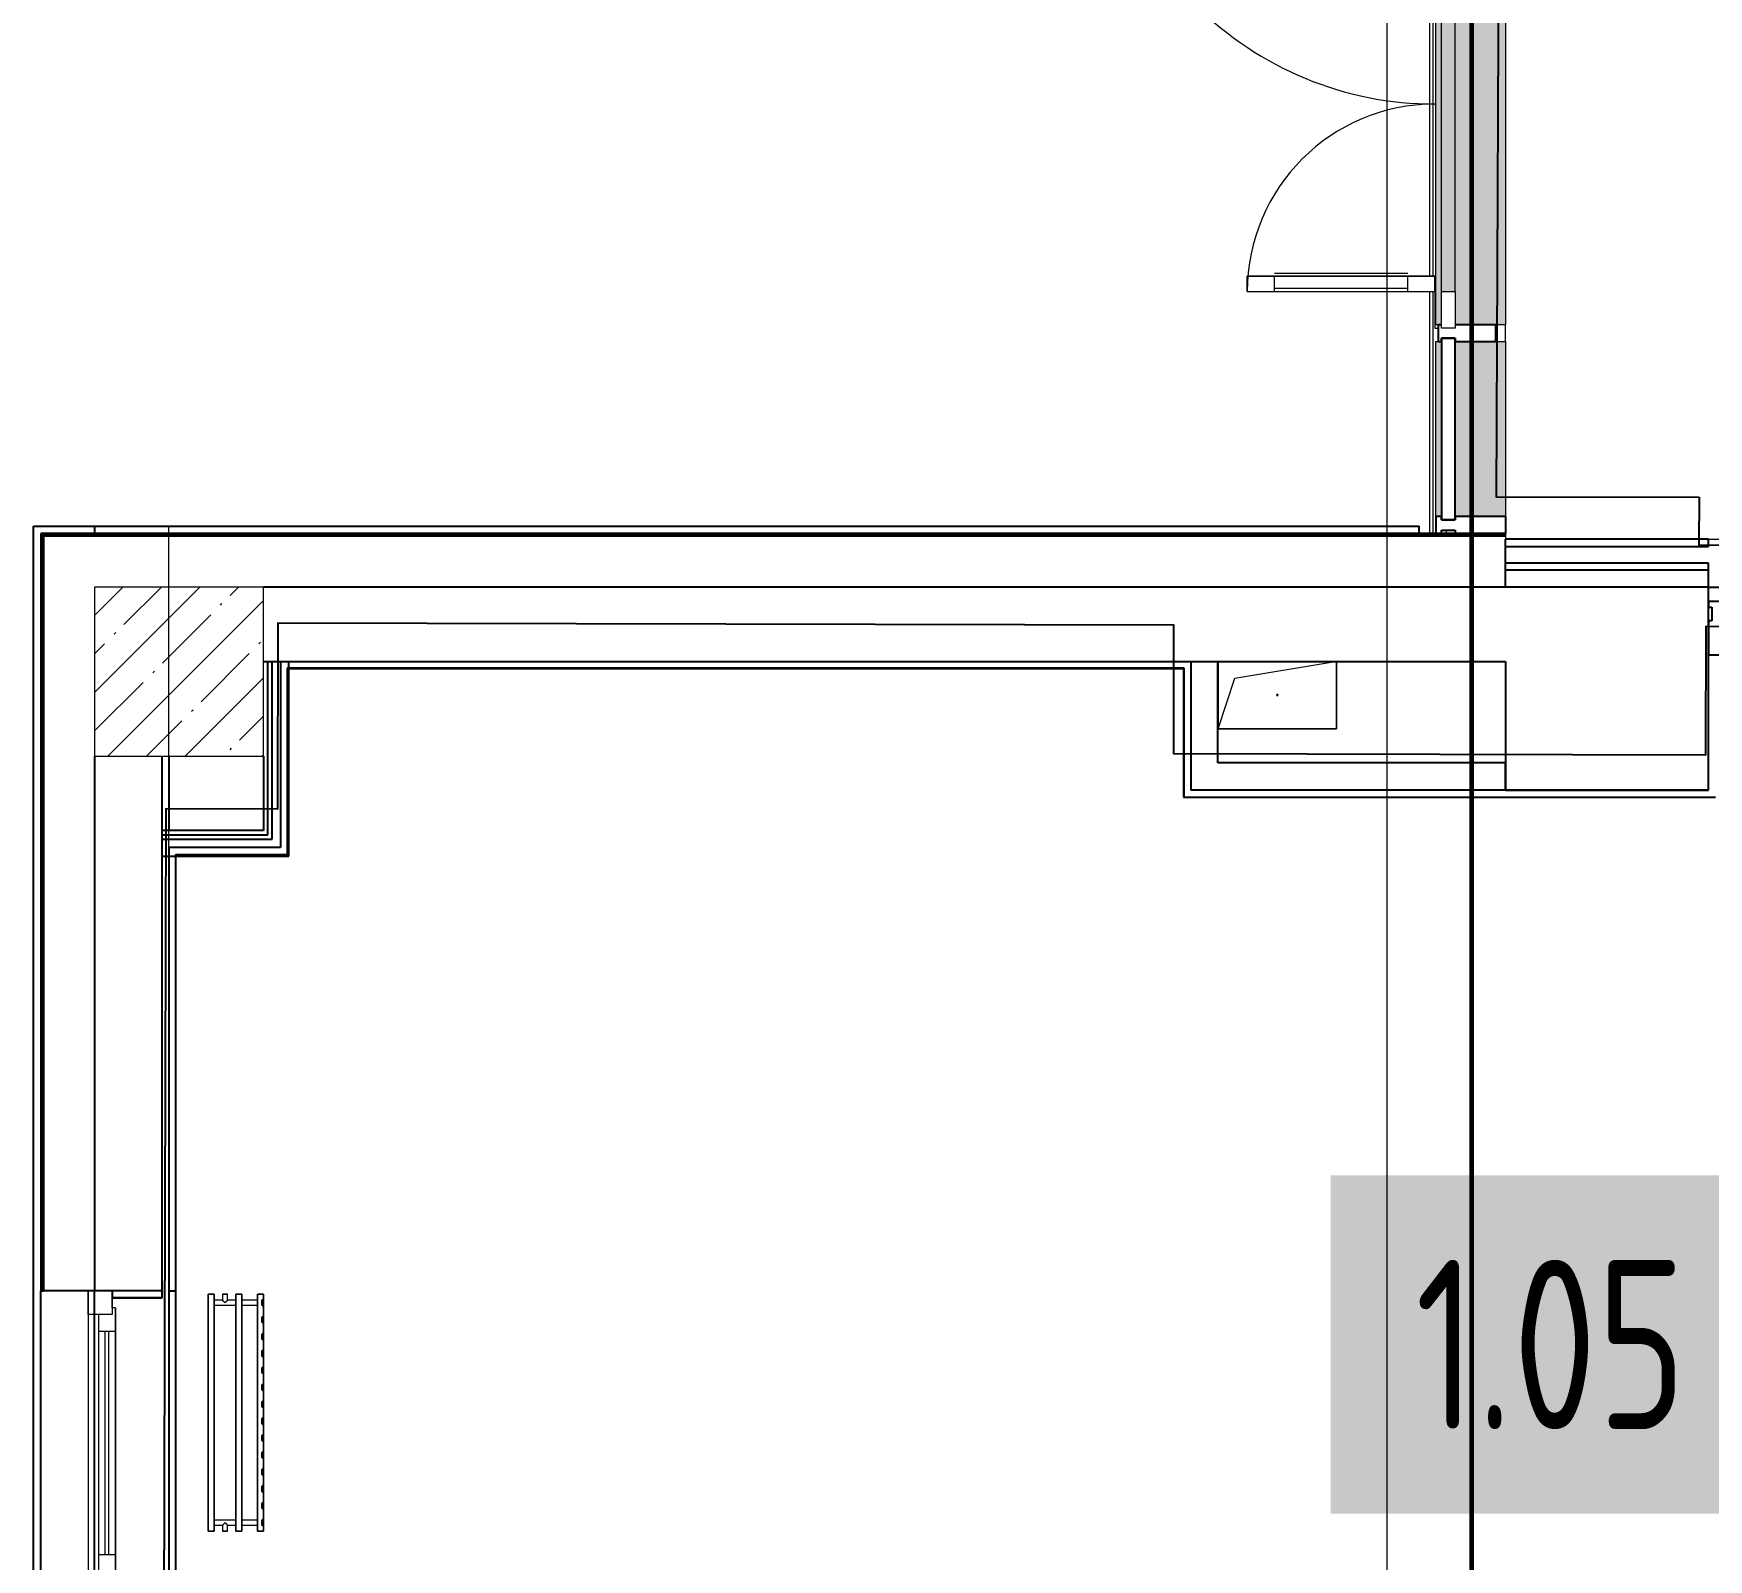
# Model space of a CAD drawing. Header units: millimetres. Extents: x 3914 to 443608, y -156176 to 78197.
# Drawn here: x 25967 to 30917, y -133786 to -129277 of the extents above; entities that cross this region are included whole.
import ezdxf

# ---------------------------------------------------------------- set-up
doc = ezdxf.new("R2010")
doc.units = ezdxf.units.MM
for name, color, linetype, lineweight in [('0) клиннинг', 90, 'Continuous', 60), ('A-DETL-GENF', 7, 'Continuous', 9), ('A-DOOR-1', 7, 'Continuous', 5), ('A-FLOR', 7, 'Continuous', 9), ('A-GENM', 7, 'Continuous', 9), ('A-GLAZ', 7, 'Continuous', 9), ('A-GLAZ-1', 7, 'Continuous', 5), ('A-GLAZ-CURT-2', 7, 'Continuous', 25), ('A-GLAZ-CWMG', 7, 'Continuous', 9), ('A-GLAZ-CWMG-1', 7, 'Continuous', 25), ('S-COLS-1', 7, 'Continuous', 5), ('Оси', 7, 'Continuous', 9)]:
    doc.layers.add(name, color=color, linetype=linetype, lineweight=lineweight)
doc.layers.add('M-EQPM-1', color=7, linetype='Continuous', lineweight=9, true_color=0xb2b2b2)
doc.styles.add('СПДС', font='ГОСТ тип А.ttf', dxfattribs={"width": 0.9})

# ---------------------------------------------------------------- blocks, each defined once
blk = doc.blocks.new('Системная панель - Стекло - 40мм-23998915-Объем проектирования 1 этажа')
at = {"layer": 'A-GLAZ-CURT-2'}
for p, q in [((268.5, 40), (-268.5, 40)), ((-268.5, 40), (-268.5, 0)), ((-268.5, 0), (268.5, 0)), ((268.5, 0), (268.5, 40))]:
    blk.add_line(p, q, dxfattribs=at)
blk = doc.blocks.new('Прямоугольный импост - Импост структурный с накладкой - 190мм-23188488-Объем проектирования 1 этажа')
at = {"layer": 'A-GLAZ-CWMG-1'}
for p, q in [((-50, 0), (-50, 17)), ((-50, 17), (0, 17)), ((-40, 0), (-50, 0)), ((-40, -40), (-40, 0)), ((0, 0), (-10, 0)), ((-10, 0), (-10, -40)), ((0, 17), (0, 0)), ((-50, -190), (-50, -40)), ((-50, -40), (-40, -40)), ((-10, -40), (0, -40)), ((0, -40), (0, -190)), ((0, -190), (-50, -190))]:
    blk.add_line(p, q, dxfattribs=at)
blk = doc.blocks.new('Прямоугольный импост - Импост структурный с накладкой - 190мм-23190188-Объем проектирования 1 этажа')
at = {"layer": 'A-GLAZ-CWMG'}
for points in [[(3861.1, 15408.1), (3871.1, 15408.1), (3871.1, 15925.1), (3854.1, 15925.1), (3854.1, 15408.1)], [(4031.1, 15408.1), (4061.1, 15408.1), (4060, 15925.1), (3911.1, 15925.1), (3911.1, 15408.1), (4006.1, 15408.1)]]:
    blk.add_hatch(color=256, dxfattribs=at).paths.add_polyline_path(points)
for p, q in [((3854.1, 15925.1), (3861.1, 15925.1)), ((3854.1, 15408.1), (3854.1, 15925.1)), ((4031.1, 15925.1), (4061.1, 15925.1)), ((4061.1, 15408.1), (4061.1, 15925.1))]:
    blk.add_line(p, q, dxfattribs=at)
blk = doc.blocks.new('BSC_Колонна _Прямоугольная - 500х500-V52-Объем проектирования 1 этажа')
at = {"layer": 'S-COLS-1'}
h = blk.add_hatch(dxfattribs=at)
h.set_pattern_fill('FP_78', color=256, style=0, pattern_type=2)
h.set_pattern_definition([(45, (-140, -14950), (-114.0493, 114.0493), []), (45, (-25.95, -14950), (-114.0493, 114.0493), [201.612, -40.322, 6.706, -33.617])])
h.paths.add_polyline_path([(-250, -250), (250, -250), (250, 250), (-250, 250), (-250, -117.5)])
for p, q in [((250, 250), (-250, 250)), ((-250, 250), (-250, -250)), ((250, -250), (250, 250)), ((-250, -250), (250, -250))]:
    blk.add_line(p, q, dxfattribs=at)
blk = doc.blocks.new('120_Окно_СКБ_1Ст - 120_Окно_СКБ_1Ст 900х2500_h_-20664874-Объем проектирования 1 этажа')
at = {"layer": 'A-GLAZ'}
for p, q in [((-450, -127), (-450, -57)), ((-450, -57), (-380, -57)), ((-380, -57), (-380, -127)), ((380, -87), (-380, -87)), ((-380, -87), (-380, -127)), ((-330, -137), (-330, -87)), ((330, -137), (330, -87)), ((380, -127), (380, -57)), ((380, -57), (450, -57)), ((380, -127), (380, -87)), ((450, -57), (450, -127)), ((-380, -127), (-450, -127)), ((-380, -127), (-400, -127)), ((-400, -127), (-400, -137)), ((-400, -137), (400, -137)), ((400, -137), (-400, -137)), ((450, -127), (380, -127)), ((400, -127), (380, -127)), ((400, -137), (400, -127))]:
    blk.add_line(p, q, dxfattribs=at)
at = {"layer": 'A-GLAZ-1'}
for p, q in [((450, -57), (-450, -57)), ((-430, -127), (-400, -127)), ((-330, -107), (330, -107)), ((330, -117), (-330, -117)), ((400, -127), (430, -127))]:
    blk.add_line(p, q, dxfattribs=at)
blk = doc.blocks.new('Прямоугольный импост - Импост структурный с накладкой - 190мм-23190275-Объем проектирования 1 этажа')
at = {"layer": 'A-GLAZ-CWMG'}
for points in [[(3854.1, 15975.1), (3871.1, 15975.1), (3871.1, 16750.1), (3854.1, 16750.1), (3854.1, 15982.1)], [(3911.1, 16073.1), (3910, 16750.1), (3871.1, 16750.1), (3871.1, 16073.1), (3910, 16073.1)], [(4061.1, 15975.1), (4060, 16750.1), (3911.1, 16750.1), (3911.1, 15975.1), (4060, 15975.1)]]:
    blk.add_hatch(color=256, dxfattribs=at).paths.add_polyline_path(points)
for p, q in [((3854.1, 15975.1), (3854.1, 16750.1)), ((3871.1, 16073.1), (3871.1, 16750.1)), ((3911.1, 16073.1), (3911.1, 16750.1)), ((4061.1, 15975.1), (4061.1, 16750.1)), ((3861.1, 15975.1), (3854.1, 15975.1)), ((4061.1, 15975.1), (4031.1, 15975.1))]:
    blk.add_line(p, q, dxfattribs=at)
blk = doc.blocks.new('GM_Отверстие прямоугольное _в плите_ - Отверстие-21956320-Объем проектирования 1 этажа')
at = {"layer": 'A-GENM'}
for p, q in [((-175, -100), (-175, 99.5)), ((-175, 99.5), (-175, -100)), ((-125, 50), (170.8, 99.3)), ((175, 99.3), (175, -100)), ((175, -100), (175, 99.3)), ((-175, -100), (-125, 50)), ((175, -100), (-175, -100)), ((-175, -100), (175, -100))]:
    blk.add_line(p, q, dxfattribs=at)
for start, end in [(360, 180), (180, 360)]:
    blk.add_arc((0, 0), 2.5, start, end, dxfattribs=at)
blk = doc.blocks.new('Прямоугольный импост - Импост структурный с накладкой - 170мм-23186685-Объем проектирования 1 этажа')
at = {"layer": 'A-GLAZ-CWMG'}
for p, q in [((3836.1, 16118.1), (3836.1, 17618.1)), ((3846.1, 16118.1), (3846.1, 17618.1)), ((3836.1, 15358.1), (3836.1, 16073.1)), ((3846.1, 15358.1), (3846.1, 16073.1)), ((3846.1, 15358.1), (3836.1, 15358.1)), ((3854.1, 15358.1), (3846.1, 15358.1)), ((3886.1, 15358.1), (3871.1, 15358.1)), ((3886.1, 15358.1), (3886.1, 15368.1)), ((3911.1, 15358.1), (3886.1, 15358.1))]:
    blk.add_line(p, q, dxfattribs=at)
blk = doc.blocks.new('Прямоугольный импост - Импост структурный с накладкой - 170мм-22968247-Объем проектирования 1 этажа')
at = {"layer": 'A-GLAZ-CWMG-1'}
for p, q in [((-25, 0), (-25, 10)), ((-25, 10), (25, 10)), ((25, 0), (15, 0)), ((15, 0), (15, -40)), ((25, 10), (25, 0)), ((-25, -160), (-25, -40)), ((15, -40), (25, -40)), ((25, -40), (25, -160)), ((25, -160), (-25, -160))]:
    blk.add_line(p, q, dxfattribs=at)
blk = doc.blocks.new('Прямоугольный импост - Импост структурный с накладкой - 170мм-23186686-Объем проектирования 1 этажа')
at = {"layer": 'A-GLAZ-CWMG'}
blk.add_line((3886.1, 15358.1), (3871.1, 15358.1), dxfattribs=at)
blk = doc.blocks.new('Прямоугольный импост - Импост структурный с накладкой - 160мм-23997280-Объем проектирования 1 этажа')
at = {"layer": 'A-GLAZ-CWMG-1'}
for p, q in [((0, 140), (-50, 140)), ((-50, 140), (-50, 40)), ((0, 40), (0, 140)), ((-50, 40), (-40, 40)), ((-40, 0), (-50, 0)), ((-50, 0), (-50, -17)), ((-40, 40), (-40, 0)), ((-10, 0), (-10, 40)), ((-10, 40), (0, 40)), ((0, 0), (-10, 0)), ((0, -17), (0, 0)), ((-50, -17), (0, -17))]:
    blk.add_line(p, q, dxfattribs=at)
blk = doc.blocks.new('Дверь_Витражная_СКБ_2Ст - ВН-1_ ДВН_ДАО_Главный вход_1800 в свету 4-31912968-Объем проектирования 1 этажа')
at = {"layer": 'A-DETL-GENF'}
for p, q in [((-885, -20), (-885, -17)), ((-885, -17), (-885, -20)), ((-777, -20), (-885, -20)), ((-885, -20), (-777, -20)), ((-768, -20), (-813, -20)), ((-813, -1020), (-813, -20)), ((-768, -20), (-813, -20)), ((-813, -20), (-813, -1020)), ((-777, -17), (-777, -20)), ((-777, -20), (-777, -17)), ((-768, -1020), (-768, -20)), ((-768, -1020), (-768, -20)), ((732, -20), (777, -20)), ((732, -574), (732, -20)), ((732, -20), (732, -574)), ((777, -20), (732, -20)), ((777, -17), (777, -20)), ((777, -17), (777, -20)), ((777, -574), (777, -20)), ((777, -574), (777, -20)), ((777, -20), (885, -20)), ((777, -20), (885, -20)), ((885, -20), (885, -10)), ((885, -20), (885, -10)), ((-813, -100), (-768, -100)), ((-803, -940), (-803, -100)), ((-759, -940), (-759, -100)), ((723, -494), (723, -100)), ((777, -100), (732, -100)), ((767, -494), (767, -100)), ((777, -494), (732, -494)), ((777, -574), (732, -574)), ((732, -574), (777, -574)), ((-813, -940), (-768, -940)), ((-813, -1020), (-768, -1020)), ((-813, -1020), (-768, -1020))]:
    blk.add_line(p, q, dxfattribs=at)
at = {"layer": 'A-DOOR-1'}
for p, q in [((-885, 40), (-777, 40)), ((-885, 0), (-885, 40)), ((-777, 40), (-777, 0)), ((777, 40), (885, 40)), ((777, 0), (777, 40)), ((885, 40), (885, 0)), ((-777, 0), (-885, 0)), ((-777, -1020), (-777, -20)), ((885, 0), (777, 0)), ((777, -574), (777, -20))]:
    blk.add_line(p, q, dxfattribs=at)
for centre, radius, start, end in [((-777, -20), 1000, 270, 0), ((777, -20), 554, 180, 270)]:
    blk.add_arc(centre, radius, start, end, dxfattribs=at)
blk = doc.blocks.new('Прямоугольный импост - Импост структурный с накладкой - 190мм-23933667-Объем проектирования 1 этажа')
at = {"layer": 'A-GLAZ-CWMG'}
for points in [[(3861.1, 19150.1), (3871.1, 19150.1), (3871.1, 19950.1), (3854.1, 19950.1), (3854.1, 19150.1)], [(3871.1, 19150.1), (3911.1, 19150.1), (3910, 19950.1), (3871.1, 19950.1)], [(4060, 19150.1), (4061.1, 19150.1), (4060, 19950.1), (3911.1, 19950.1), (3911.1, 19150.1), (4031.1, 19150.1)]]:
    blk.add_hatch(color=256, dxfattribs=at).paths.add_polyline_path(points)
for p, q in [((3854.1, 19150.1), (3854.1, 19950.1)), ((3871.1, 19150.1), (3871.1, 19950.1)), ((3911.1, 19150.1), (3911.1, 19950.1)), ((4061.1, 19150.1), (4061.1, 19950.1))]:
    blk.add_line(p, q, dxfattribs=at)
blk = doc.blocks.new('radiator_prado_classic_z_tip_30_po exemplyaru - Classic Z Тип 30-500-V253-Объем проектирования 1 этажа')
at = {"layer": 'M-EQPM-1'}
for p, q in [((0, 228), (0, 210)), ((700, 228), (0, 228)), ((0, 210), (0, 228)), ((0, 228), (12.5, 228)), ((0, 210), (700, 210)), ((17.8, 210), (0, 210)), ((12.5, 228), (37.5, 228)), ((37.5, 228), (12.5, 228)), ((12.5, 228), (37.5, 228)), ((12.5, 228), (17.5, 223)), ((12.5, 228), (17.5, 223)), ((32.5, 223), (17.5, 223)), ((17.5, 223), (32.5, 223)), ((17.5, 210), (17.5, 164)), ((17.5, 210), (17.5, 164)), ((17.8, 210), (17.5, 210)), ((17.5, 210), (17.8, 210)), ((17.8, 210), (17.5, 210)), ((17.5, 210), (32.5, 210)), ((32.2, 210), (17.8, 210)), ((17.8, 210), (32.2, 210)), ((32.2, 210), (17.8, 210)), ((32.5, 210), (32.2, 210)), ((32.2, 210), (32.5, 210)), ((32.5, 210), (32.2, 210)), ((667.8, 210), (32.2, 210)), ((32.5, 223), (37.5, 228)), ((37.5, 228), (32.5, 223)), ((32.5, 164), (32.5, 210)), ((32.5, 164), (32.5, 210)), ((37.5, 228), (62.5, 228)), ((62.5, 228), (87.5, 228)), ((87.5, 228), (62.5, 228)), ((62.5, 228), (87.5, 228)), ((62.5, 228), (67.5, 223)), ((62.5, 228), (67.5, 223)), ((82.5, 223), (67.5, 223)), ((67.5, 223), (82.5, 223)), ((82.5, 223), (87.5, 228)), ((87.5, 228), (82.5, 223)), ((87.5, 228), (112.5, 228)), ((112.5, 228), (137.5, 228)), ((137.5, 228), (112.5, 228)), ((112.5, 228), (137.5, 228)), ((112.5, 228), (117.5, 223)), ((112.5, 228), (117.5, 223)), ((132.5, 223), (117.5, 223)), ((117.5, 223), (132.5, 223)), ((132.5, 223), (137.5, 228)), ((137.5, 228), (132.5, 223)), ((137.5, 228), (162.5, 228)), ((162.5, 228), (187.5, 228)), ((187.5, 228), (162.5, 228)), ((162.5, 228), (187.5, 228)), ((162.5, 228), (167.5, 223)), ((162.5, 228), (167.5, 223)), ((182.5, 223), (167.5, 223)), ((167.5, 223), (182.5, 223)), ((182.5, 223), (187.5, 228)), ((187.5, 228), (182.5, 223)), ((187.5, 228), (212.5, 228)), ((212.5, 228), (237.5, 228)), ((237.5, 228), (212.5, 228)), ((212.5, 228), (237.5, 228)), ((212.5, 228), (217.5, 223)), ((212.5, 228), (217.5, 223)), ((232.5, 223), (217.5, 223)), ((217.5, 223), (232.5, 223)), ((232.5, 223), (237.5, 228)), ((237.5, 228), (232.5, 223)), ((237.5, 228), (262.5, 228)), ((262.5, 228), (287.5, 228)), ((287.5, 228), (262.5, 228)), ((262.5, 228), (287.5, 228)), ((262.5, 228), (267.5, 223)), ((262.5, 228), (267.5, 223)), ((282.5, 223), (267.5, 223)), ((267.5, 223), (282.5, 223)), ((282.5, 223), (287.5, 228)), ((287.5, 228), (282.5, 223)), ((287.5, 228), (312.5, 228)), ((312.5, 228), (337.5, 228)), ((337.5, 228), (312.5, 228)), ((312.5, 228), (337.5, 228)), ((312.5, 228), (317.5, 223)), ((312.5, 228), (317.5, 223)), ((332.5, 223), (317.5, 223)), ((317.5, 223), (332.5, 223)), ((332.5, 223), (337.5, 228)), ((337.5, 228), (332.5, 223)), ((337.5, 228), (362.5, 228)), ((362.5, 228), (387.5, 228)), ((387.5, 228), (362.5, 228)), ((362.5, 228), (387.5, 228)), ((362.5, 228), (367.5, 223)), ((362.5, 228), (367.5, 223)), ((382.5, 223), (367.5, 223)), ((367.5, 223), (382.5, 223)), ((382.5, 223), (387.5, 228)), ((387.5, 228), (382.5, 223)), ((387.5, 228), (412.5, 228)), ((412.5, 228), (437.5, 228)), ((437.5, 228), (412.5, 228)), ((412.5, 228), (437.5, 228)), ((412.5, 228), (417.5, 223)), ((412.5, 228), (417.5, 223)), ((432.5, 223), (417.5, 223)), ((417.5, 223), (432.5, 223)), ((432.5, 223), (437.5, 228)), ((437.5, 228), (432.5, 223)), ((437.5, 228), (462.5, 228)), ((462.5, 228), (487.5, 228)), ((487.5, 228), (462.5, 228)), ((462.5, 228), (487.5, 228)), ((462.5, 228), (467.5, 223)), ((462.5, 228), (467.5, 223)), ((482.5, 223), (467.5, 223)), ((467.5, 223), (482.5, 223)), ((482.5, 223), (487.5, 228)), ((487.5, 228), (482.5, 223)), ((487.5, 228), (512.5, 228)), ((512.5, 228), (537.5, 228)), ((537.5, 228), (512.5, 228)), ((512.5, 228), (537.5, 228)), ((512.5, 228), (517.5, 223)), ((512.5, 228), (517.5, 223)), ((532.5, 223), (517.5, 223)), ((517.5, 223), (532.5, 223)), ((532.5, 223), (537.5, 228)), ((537.5, 228), (532.5, 223)), ((537.5, 228), (562.5, 228)), ((562.5, 228), (587.5, 228)), ((587.5, 228), (562.5, 228)), ((562.5, 228), (587.5, 228)), ((562.5, 228), (567.5, 223)), ((562.5, 228), (567.5, 223)), ((582.5, 223), (567.5, 223)), ((567.5, 223), (582.5, 223)), ((582.5, 223), (587.5, 228)), ((587.5, 228), (582.5, 223)), ((587.5, 228), (612.5, 228)), ((612.5, 228), (637.5, 228)), ((637.5, 228), (612.5, 228)), ((612.5, 228), (637.5, 228)), ((612.5, 228), (617.5, 223)), ((617.5, 223), (612.5, 228)), ((632.5, 223), (617.5, 223)), ((617.5, 223), (632.5, 223)), ((632.5, 223), (637.5, 228)), ((637.5, 228), (632.5, 223)), ((637.5, 228), (662.5, 228)), ((662.5, 228), (687.5, 228)), ((687.5, 228), (662.5, 228)), ((662.5, 228), (687.5, 228)), ((662.5, 228), (667.5, 223)), ((662.5, 228), (667.5, 223)), ((682.5, 223), (667.5, 223)), ((667.5, 223), (682.5, 223)), ((667.5, 210), (667.5, 164)), ((667.5, 210), (667.5, 164)), ((667.8, 210), (667.5, 210)), ((667.5, 210), (682.5, 210)), ((667.8, 210), (667.5, 210)), ((667.5, 210), (667.8, 210)), ((682.2, 210), (667.8, 210)), ((682.2, 210), (667.8, 210)), ((667.8, 210), (682.2, 210)), ((682.5, 210), (682.2, 210)), ((682.5, 210), (682.2, 210)), ((682.2, 210), (682.5, 210)), ((700, 210), (682.2, 210)), ((682.5, 223), (687.5, 228)), ((687.5, 228), (682.5, 223)), ((682.5, 164), (682.5, 210)), ((682.5, 164), (682.5, 210)), ((687.5, 228), (700, 228)), ((700, 210), (700, 228)), ((700, 228), (700, 210)), ((700, 164), (0, 164)), ((0, 164), (0, 146)), ((0, 146), (0, 164)), ((0, 164), (17.8, 164)), ((17.8, 164), (17.5, 164)), ((17.5, 164), (17.8, 164)), ((17.8, 164), (17.5, 164)), ((17.5, 164), (32.5, 164)), ((32.2, 164), (17.8, 164)), ((17.8, 164), (32.2, 164)), ((32.2, 164), (17.8, 164)), ((32.5, 164), (32.2, 164)), ((32.2, 164), (32.5, 164)), ((32.5, 164), (32.2, 164)), ((32.2, 164), (667.8, 164)), ((667.8, 164), (667.5, 164)), ((667.5, 164), (682.5, 164)), ((667.8, 164), (667.5, 164)), ((667.5, 164), (667.8, 164)), ((682.2, 164), (667.8, 164)), ((682.2, 164), (667.8, 164)), ((667.8, 164), (682.2, 164)), ((682.5, 164), (682.2, 164)), ((682.5, 164), (682.2, 164)), ((682.2, 164), (682.5, 164)), ((682.2, 164), (700, 164)), ((700, 146), (700, 164)), ((700, 164), (700, 146)), ((0, 146), (700, 146)), ((18.5, 146), (0, 146)), ((17.5, 121.5), (0, 121.5)), ((17.5, 121.5), (0, 121.5)), ((0, 121.5), (0, 120.5)), ((0, 106.5), (0, 121.5)), ((0, 120.5), (0, 107.5)), ((0, 120.5), (0, 119.3)), ((0, 114), (0, 120.5)), ((0, 120.5), (0, 120.5)), ((0, 119.3), (0, 117.8)), ((0, 117.8), (0, 114)), ((0, 114), (0, 110.3)), ((0, 107.5), (0, 114)), ((0, 110.3), (0, 108.7)), ((0, 108.7), (0, 107.5)), ((0, 107.5), (0, 106.5)), ((0, 107.5), (0, 107.5)), ((0, 106.5), (17.5, 106.5)), ((0, 106.5), (17.5, 106.5)), ((17.5, 146), (17.5, 121.5)), ((17.5, 146), (17.5, 121.5)), ((17.5, 146), (18.5, 146)), ((18.5, 146), (17.5, 146)), ((17.5, 146), (18.5, 146)), ((32.5, 146), (17.5, 146)), ((17.5, 106.5), (17.5, 82)), ((17.5, 106.5), (17.5, 82)), ((18.5, 146), (32.2, 146)), ((32.2, 146), (18.5, 146)), ((18.5, 146), (32.2, 146)), ((32.2, 146), (32.5, 146)), ((32.5, 146), (32.2, 146)), ((32.2, 146), (32.5, 146)), ((667.8, 146), (32.2, 146)), ((32.5, 82), (32.5, 146)), ((32.5, 82), (32.5, 146)), ((667.5, 146), (667.5, 82)), ((667.5, 146), (667.5, 82)), ((667.5, 146), (667.8, 146)), ((682.5, 146), (667.5, 146)), ((667.5, 146), (667.8, 146)), ((667.8, 146), (667.5, 146)), ((667.8, 146), (681.5, 146)), ((667.8, 146), (681.5, 146)), ((681.5, 146), (667.8, 146)), ((681.5, 146), (682.5, 146)), ((681.5, 146), (682.5, 146)), ((682.5, 146), (681.5, 146)), ((700, 146), (681.5, 146)), ((682.5, 121.5), (682.5, 146)), ((682.5, 121.5), (682.5, 146)), ((700, 121.5), (682.5, 121.5)), ((700, 121.5), (682.5, 121.5)), ((682.5, 82), (682.5, 106.5)), ((682.5, 106.5), (700, 106.5)), ((682.5, 82), (682.5, 106.5)), ((682.5, 106.5), (700, 106.5)), ((700, 121.5), (700, 106.5)), ((700, 120.5), (700, 121.5)), ((700, 121.5), (700, 120.5)), ((700, 120.5), (700, 121.5)), ((700, 107.5), (700, 120.5)), ((700, 120.5), (700, 107.5)), ((700, 107.5), (700, 120.5)), ((700, 106.5), (700, 107.5)), ((700, 107.5), (700, 106.5)), ((700, 106.5), (700, 107.5)), ((700, 82), (0, 82)), ((0, 82), (0, 64)), ((0, 64), (0, 82)), ((0, 82), (18.5, 82)), ((700, 64), (0, 64)), ((0, 64), (700, 64)), ((18.5, 82), (17.5, 82)), ((17.5, 82), (18.5, 82)), ((18.5, 82), (17.5, 82)), ((17.5, 82), (32.5, 82)), ((32.2, 82), (18.5, 82)), ((18.5, 82), (32.2, 82)), ((32.2, 82), (18.5, 82)), ((32.5, 82), (32.2, 82)), ((32.2, 82), (32.5, 82)), ((32.5, 82), (32.2, 82)), ((32.2, 82), (667.8, 82)), ((667.8, 82), (667.5, 82)), ((667.5, 82), (682.5, 82)), ((667.8, 82), (667.5, 82)), ((667.5, 82), (667.8, 82)), ((681.5, 82), (667.8, 82)), ((681.5, 82), (667.8, 82)), ((667.8, 82), (681.5, 82)), ((682.5, 82), (681.5, 82)), ((682.5, 82), (681.5, 82)), ((681.5, 82), (682.5, 82)), ((681.5, 82), (700, 82)), ((700, 64), (700, 82)), ((700, 82), (700, 64))]:
    blk.add_line(p, q, dxfattribs=at)
for points, knots in [([(18.5, 120.5), (18.4, 120.6), (18.3, 120.7), (18.1, 120.9), (17.9, 121.1), (17.8, 121.2), (17.7, 121.3), (17.5, 121.5), (17.5, 121.5), (17.5, 121.5)], [0.7142857, 0.7142857, 0.7142857, 0.7142857, 0.75, 0.7857143, 0.8214286, 0.8571429, 0.8928571, 0.9285714, 1, 1, 1, 1]), ([(17.5, 121.5), (17.5, 121.5), (17.5, 121.5), (17.7, 121.3), (17.8, 121.2), (17.9, 121.1), (18.1, 120.9), (18.3, 120.7), (18.4, 120.6), (18.5, 120.5)], [0, 0, 0, 0, 0.0714286, 0.1071429, 0.1428571, 0.1785714, 0.2142857, 0.25, 0.2857143, 0.2857143, 0.2857143, 0.2857143]), ([(17.5, 121.5), (17.5, 121.5), (17.5, 121.5), (17.7, 121.3), (17.8, 121.2), (17.9, 121.1), (18.1, 120.9), (18.3, 120.7), (18.4, 120.6), (18.5, 120.5)], [0, 0, 0, 0, 0.0714286, 0.1071429, 0.1428571, 0.1785714, 0.2142857, 0.25, 0.2857143, 0.2857143, 0.2857143, 0.2857143]), ([(25, 114), (24.5, 114.5), (23.6, 115.4), (22.4, 116.6), (21.6, 117.4), (21.1, 117.9), (20.8, 118.2), (20.5, 118.5), (20.2, 118.8), (19.8, 119.1), (19.6, 119.4), (19.3, 119.7), (19, 120), (18.7, 120.3), (18.5, 120.5), (18.3, 120.7), (18.1, 120.9), (17.9, 121.1), (17.8, 121.2), (17.7, 121.3), (17.5, 121.5), (17.5, 121.5), (17.5, 121.5)], [0, 0, 0, 0, 0.142857, 0.285714, 0.357143, 0.392857, 0.428571, 0.464286, 0.5, 0.535714, 0.571429, 0.607143, 0.642857, 0.678571, 0.714286, 0.75, 0.785714, 0.821429, 0.857143, 0.892857, 0.928571, 1, 1, 1, 1]), ([(17.5, 106.5), (17.5, 106.5), (17.5, 106.5), (17.7, 106.7), (17.8, 106.8), (17.9, 106.9), (18.1, 107.1), (18.3, 107.3), (18.5, 107.5), (18.7, 107.7), (19, 108), (19.3, 108.3), (19.6, 108.6), (19.8, 108.9), (20.3, 109.3), (20.7, 109.7), (21.1, 110.1), (21.6, 110.6), (22.4, 111.4), (23.6, 112.6), (24.5, 113.5), (25, 114)], [0, 0, 0, 0, 0.071429, 0.107143, 0.142857, 0.178571, 0.214286, 0.25, 0.285714, 0.321429, 0.357143, 0.392857, 0.428571, 0.464286, 0.5, 0.571429, 0.607143, 0.642857, 0.714286, 0.857143, 1, 1, 1, 1]), ([(17.5, 106.5), (17.5, 106.5), (17.5, 106.5), (17.7, 106.7), (17.8, 106.8), (17.9, 106.9), (18.1, 107.1), (18.3, 107.3), (18.4, 107.4), (18.5, 107.5)], [0, 0, 0, 0, 0.0714286, 0.1071429, 0.1428571, 0.1785714, 0.2142857, 0.25, 0.2857143, 0.2857143, 0.2857143, 0.2857143]), ([(18.5, 107.5), (18.4, 107.4), (18.3, 107.3), (18.1, 107.1), (17.9, 106.9), (17.8, 106.8), (17.7, 106.7), (17.5, 106.5), (17.5, 106.5), (17.5, 106.5)], [0.7142857, 0.7142857, 0.7142857, 0.7142857, 0.75, 0.7857143, 0.8214286, 0.8571429, 0.8928571, 0.9285714, 1, 1, 1, 1]), ([(18.5, 107.5), (18.4, 107.4), (18.3, 107.3), (18.1, 107.1), (17.9, 106.9), (17.8, 106.8), (17.7, 106.7), (17.5, 106.5), (17.5, 106.5), (17.5, 106.5)], [0.7142857, 0.7142857, 0.7142857, 0.7142857, 0.75, 0.7857143, 0.8214286, 0.8571429, 0.8928571, 0.9285714, 1, 1, 1, 1]), ([(22.1, 116.9), (21.9, 117.1), (21.6, 117.4), (21.1, 117.9), (20.8, 118.2), (20.5, 118.5), (20.2, 118.8), (19.9, 119.2), (19.7, 119.3), (19.6, 119.4)], [0.2857143, 0.2857143, 0.2857143, 0.2857143, 0.3571429, 0.3928571, 0.4285714, 0.4642857, 0.5, 0.5357143, 0.5714286, 0.5714286, 0.5714286, 0.5714286]), ([(19.6, 119.4), (19.7, 119.3), (19.9, 119.2), (20.3, 118.7), (20.7, 118.3), (21.1, 117.9), (21.6, 117.4), (21.9, 117.1), (22.1, 116.9)], [0.4285714, 0.4285714, 0.4285714, 0.4285714, 0.4642857, 0.5, 0.5714286, 0.6071429, 0.6428571, 0.7142857, 0.7142857, 0.7142857, 0.7142857]), ([(19.6, 119.4), (19.7, 119.3), (19.8, 119.1), (20.3, 118.7), (20.7, 118.3), (21.1, 117.9), (21.6, 117.4), (21.9, 117.1), (22.1, 116.9)], [0.4285714, 0.4285714, 0.4285714, 0.4285714, 0.4642857, 0.5, 0.5714286, 0.6071429, 0.6428571, 0.7142857, 0.7142857, 0.7142857, 0.7142857]), ([(19.6, 108.6), (19.7, 108.7), (19.9, 108.8), (20.3, 109.3), (20.7, 109.7), (21.1, 110.1), (21.6, 110.6), (21.9, 110.9), (22.1, 111.1)], [0.4285714, 0.4285714, 0.4285714, 0.4285714, 0.4642857, 0.5, 0.5714286, 0.6071429, 0.6428571, 0.7142857, 0.7142857, 0.7142857, 0.7142857]), ([(22.1, 111.1), (21.9, 110.9), (21.6, 110.6), (21.1, 110.1), (20.8, 109.8), (20.5, 109.5), (20.2, 109.2), (19.9, 108.8), (19.7, 108.7), (19.6, 108.6)], [0.2857143, 0.2857143, 0.2857143, 0.2857143, 0.3571429, 0.3928571, 0.4285714, 0.4642857, 0.5, 0.5357143, 0.5714286, 0.5714286, 0.5714286, 0.5714286]), ([(22.1, 111.1), (21.9, 110.9), (21.6, 110.6), (21.1, 110.1), (20.8, 109.8), (20.5, 109.5), (20.2, 109.2), (19.8, 108.9), (19.7, 108.7), (19.6, 108.6)], [0.2857143, 0.2857143, 0.2857143, 0.2857143, 0.3571429, 0.3928571, 0.4285714, 0.4642857, 0.5, 0.5357143, 0.5714286, 0.5714286, 0.5714286, 0.5714286]), ([(675, 114), (675.5, 114.5), (676.4, 115.4), (677.6, 116.6), (678.4, 117.4), (678.9, 117.9), (679.2, 118.2), (679.5, 118.5), (679.8, 118.8), (680.1, 119.2), (680.4, 119.4), (680.7, 119.7), (681, 120), (681.3, 120.3), (681.5, 120.5), (681.7, 120.7), (681.9, 120.9), (682.1, 121.1), (682.2, 121.2), (682.3, 121.3), (682.5, 121.5), (682.5, 121.5), (682.5, 121.5)], [0, 0, 0, 0, 0.142857, 0.285714, 0.357143, 0.392857, 0.428571, 0.464286, 0.5, 0.535714, 0.571429, 0.607143, 0.642857, 0.678571, 0.714286, 0.75, 0.785714, 0.821429, 0.857143, 0.892857, 0.928571, 1, 1, 1, 1]), ([(682.5, 106.5), (682.5, 106.5), (682.5, 106.5), (682.3, 106.7), (682.2, 106.8), (682.1, 106.9), (681.9, 107.1), (681.7, 107.3), (681.5, 107.5), (681.3, 107.7), (681, 108), (680.7, 108.3), (680.4, 108.6), (680.1, 108.8), (679.7, 109.3), (679.3, 109.7), (678.9, 110.1), (678.4, 110.6), (677.6, 111.4), (676.4, 112.6), (675.5, 113.5), (675, 114)], [0, 0, 0, 0, 0.071429, 0.107143, 0.142857, 0.178571, 0.214286, 0.25, 0.285714, 0.321429, 0.357143, 0.392857, 0.428571, 0.464286, 0.5, 0.571429, 0.607143, 0.642857, 0.714286, 0.857143, 1, 1, 1, 1]), ([(680.4, 119.4), (680.3, 119.3), (680.1, 119.2), (679.7, 118.7), (679.3, 118.3), (678.9, 117.9), (678.4, 117.4), (678.1, 117.1), (677.9, 116.9)], [0.4285714, 0.4285714, 0.4285714, 0.4285714, 0.4642857, 0.5, 0.5714286, 0.6071429, 0.6428571, 0.7142857, 0.7142857, 0.7142857, 0.7142857]), ([(680.4, 119.4), (680.3, 119.3), (680.1, 119.2), (679.7, 118.7), (679.3, 118.3), (678.9, 117.9), (678.4, 117.4), (678.1, 117.1), (677.9, 116.9)], [0.4285714, 0.4285714, 0.4285714, 0.4285714, 0.4642857, 0.5, 0.5714286, 0.6071429, 0.6428571, 0.7142857, 0.7142857, 0.7142857, 0.7142857]), ([(677.9, 116.9), (678.1, 117.1), (678.4, 117.4), (678.9, 117.9), (679.2, 118.2), (679.5, 118.5), (679.8, 118.8), (680.1, 119.2), (680.3, 119.3), (680.4, 119.4)], [0.2857143, 0.2857143, 0.2857143, 0.2857143, 0.3571429, 0.3928571, 0.4285714, 0.4642857, 0.5, 0.5357143, 0.5714286, 0.5714286, 0.5714286, 0.5714286]), ([(677.9, 111.1), (678.1, 110.9), (678.4, 110.6), (678.9, 110.1), (679.2, 109.8), (679.5, 109.5), (679.8, 109.2), (680.1, 108.8), (680.3, 108.7), (680.4, 108.6)], [0.2857143, 0.2857143, 0.2857143, 0.2857143, 0.3571429, 0.3928571, 0.4285714, 0.4642857, 0.5, 0.5357143, 0.5714286, 0.5714286, 0.5714286, 0.5714286]), ([(677.9, 111.1), (678.1, 110.9), (678.4, 110.6), (678.9, 110.1), (679.2, 109.8), (679.5, 109.5), (679.8, 109.2), (680.1, 108.8), (680.3, 108.7), (680.4, 108.6)], [0.2857143, 0.2857143, 0.2857143, 0.2857143, 0.3571429, 0.3928571, 0.4285714, 0.4642857, 0.5, 0.5357143, 0.5714286, 0.5714286, 0.5714286, 0.5714286]), ([(680.4, 108.6), (680.3, 108.7), (680.1, 108.8), (679.7, 109.3), (679.3, 109.7), (678.9, 110.1), (678.4, 110.6), (678.1, 110.9), (677.9, 111.1)], [0.4285714, 0.4285714, 0.4285714, 0.4285714, 0.4642857, 0.5, 0.5714286, 0.6071429, 0.6428571, 0.7142857, 0.7142857, 0.7142857, 0.7142857]), ([(682.5, 121.5), (682.5, 121.5), (682.5, 121.5), (682.3, 121.3), (682.2, 121.2), (682.1, 121.1), (681.9, 120.9), (681.7, 120.7), (681.6, 120.6), (681.5, 120.5)], [0, 0, 0, 0, 0.0714286, 0.1071429, 0.1428571, 0.1785714, 0.2142857, 0.25, 0.2857143, 0.2857143, 0.2857143, 0.2857143]), ([(682.5, 121.5), (682.5, 121.5), (682.5, 121.5), (682.3, 121.3), (682.2, 121.2), (682.1, 121.1), (681.9, 120.9), (681.7, 120.7), (681.6, 120.6), (681.5, 120.5)], [0, 0, 0, 0, 0.0714286, 0.1071429, 0.1428571, 0.1785714, 0.2142857, 0.25, 0.2857143, 0.2857143, 0.2857143, 0.2857143]), ([(681.5, 120.5), (681.6, 120.6), (681.7, 120.7), (681.9, 120.9), (682.1, 121.1), (682.2, 121.2), (682.3, 121.3), (682.5, 121.5), (682.5, 121.5), (682.5, 121.5)], [0.7142857, 0.7142857, 0.7142857, 0.7142857, 0.75, 0.7857143, 0.8214286, 0.8571429, 0.8928571, 0.9285714, 1, 1, 1, 1]), ([(681.5, 107.5), (681.6, 107.4), (681.7, 107.3), (681.9, 107.1), (682.1, 106.9), (682.2, 106.8), (682.3, 106.7), (682.5, 106.5), (682.5, 106.5), (682.5, 106.5)], [0.7142857, 0.7142857, 0.7142857, 0.7142857, 0.75, 0.7857143, 0.8214286, 0.8571429, 0.8928571, 0.9285714, 1, 1, 1, 1]), ([(681.5, 107.5), (681.6, 107.4), (681.7, 107.3), (681.9, 107.1), (682.1, 106.9), (682.2, 106.8), (682.3, 106.7), (682.5, 106.5), (682.5, 106.5), (682.5, 106.5)], [0.7142857, 0.7142857, 0.7142857, 0.7142857, 0.75, 0.7857143, 0.8214286, 0.8571429, 0.8928571, 0.9285714, 1, 1, 1, 1]), ([(682.5, 106.5), (682.5, 106.5), (682.5, 106.5), (682.3, 106.7), (682.2, 106.8), (682.1, 106.9), (681.9, 107.1), (681.7, 107.3), (681.6, 107.4), (681.5, 107.5)], [0, 0, 0, 0, 0.0714286, 0.1071429, 0.1428571, 0.1785714, 0.2142857, 0.25, 0.2857143, 0.2857143, 0.2857143, 0.2857143])]:
    blk.add_open_spline(points, degree=3, knots=knots, dxfattribs=at)
for points in [[(19.6, 119.4), (19.5, 119.5), (19.3, 119.7), (19, 120), (18.7, 120.3), (18.6, 120.4), (18.5, 120.5)], [(18.5, 120.5), (18.6, 120.4), (18.7, 120.3), (19, 120), (19.3, 119.7), (19.5, 119.5), (19.6, 119.4)], [(18.5, 120.5), (18.6, 120.4), (18.7, 120.3), (19, 120), (19.3, 119.7), (19.5, 119.5), (19.6, 119.4)], [(18.5, 107.5), (18.6, 107.6), (18.7, 107.7), (19, 108), (19.3, 108.3), (19.5, 108.5), (19.6, 108.6)], [(19.6, 108.6), (19.5, 108.5), (19.3, 108.3), (19, 108), (18.7, 107.7), (18.6, 107.6), (18.5, 107.5)], [(19.6, 108.6), (19.5, 108.5), (19.3, 108.3), (19, 108), (18.7, 107.7), (18.6, 107.6), (18.5, 107.5)], [(25, 114), (24.5, 114.5), (23.6, 115.4), (22.6, 116.4), (22.1, 116.9)], [(22.1, 116.9), (22.6, 116.4), (23.6, 115.4), (24.5, 114.5), (25, 114)], [(22.1, 116.9), (22.6, 116.4), (23.6, 115.4), (24.5, 114.5), (25, 114)], [(22.1, 111.1), (22.6, 111.6), (23.6, 112.6), (24.5, 113.5), (25, 114)], [(25, 114), (24.5, 113.5), (23.6, 112.6), (22.6, 111.6), (22.1, 111.1)], [(25, 114), (24.5, 113.5), (23.6, 112.6), (22.6, 111.6), (22.1, 111.1)], [(677.9, 116.9), (677.4, 116.4), (676.4, 115.4), (675.5, 114.5), (675, 114)], [(677.9, 116.9), (677.4, 116.4), (676.4, 115.4), (675.5, 114.5), (675, 114)], [(675, 114), (675.5, 114.5), (676.4, 115.4), (677.4, 116.4), (677.9, 116.9)], [(675, 114), (675.5, 113.5), (676.4, 112.6), (677.4, 111.6), (677.9, 111.1)], [(675, 114), (675.5, 113.5), (676.4, 112.6), (677.4, 111.6), (677.9, 111.1)], [(677.9, 111.1), (677.4, 111.6), (676.4, 112.6), (675.5, 113.5), (675, 114)], [(681.5, 120.5), (681.4, 120.4), (681.3, 120.3), (681, 120), (680.7, 119.7), (680.5, 119.5), (680.4, 119.4)], [(681.5, 120.5), (681.4, 120.4), (681.3, 120.3), (681, 120), (680.7, 119.7), (680.5, 119.5), (680.4, 119.4)], [(680.4, 119.4), (680.5, 119.5), (680.7, 119.7), (681, 120), (681.3, 120.3), (681.4, 120.4), (681.5, 120.5)], [(680.4, 108.6), (680.5, 108.5), (680.7, 108.3), (681, 108), (681.3, 107.7), (681.4, 107.6), (681.5, 107.5)], [(680.4, 108.6), (680.5, 108.5), (680.7, 108.3), (681, 108), (681.3, 107.7), (681.4, 107.6), (681.5, 107.5)], [(681.5, 107.5), (681.4, 107.6), (681.3, 107.7), (681, 108), (680.7, 108.3), (680.5, 108.5), (680.4, 108.6)]]:
    blk.add_open_spline(points, degree=3, dxfattribs=at)

msp = doc.modelspace()

# ---------------------------------------------------------------- linework, layer by layer
for p, q in [((25967, -138907.7), (25967, -130732.7)), ((25967, -130732.7), (30062, -130732.7)), ((25989, -130754.7), (25989, -132992.7)), ((30317, -130754.7), (25989, -130754.7)), ((25994, -130759.7), (25994, -132992.7)), ((30317, -130759.7), (25994, -130759.7)), ((25997, -130762.7), (25997, -132992.7)), ((30317, -130762.7), (25997, -130762.7)), ((26147, -130732.7), (26147, -130754.7)), ((30062, -130755), (30062, -130732.7)), ((30317, -130912.7), (30317, -130771.7)), ((30917, -130771.7), (30317, -130771.7)), ((30917, -130772.7), (30917, -130771.7)), ((30917, -130792.7), (30917, -130772.7)), ((30317, -130792.7), (30917, -130792.7)), ((30917, -130842.7), (30317, -130842.7)), ((30917, -130862.7), (30317, -130862.7)), ((30917, -130862.7), (30917, -130842.7)), ((30917, -130912.7), (30917, -130862.7)), ((30917, -130912.7), (26647, -130912.7)), ((30917, -130912.7), (30317, -130912.7)), ((30917, -130912.7), (32417, -130912.7)), ((30917, -131512.7), (30917, -130912.7)), ((26647, -131132.7), (30317, -131132.7)), ((26659.5, -131645.2), (26659.5, -131132.7)), ((26672, -131657.7), (26672, -131132.7)), ((26697, -131132.7), (26697, -131682.7)), ((29367, -131152.7), (26717, -131152.7)), ((26717, -131152.7), (26717, -131702.7)), ((26718, -131153.7), (29366, -131153.7)), ((26718, -131703.7), (26718, -131153.7)), ((26722, -131707.7), (26722, -131132.7)), ((29366, -131153.7), (29366, -131533.7)), ((29387, -131132.7), (29387, -131512.7)), ((29467, -131432.7), (29467, -131132.7)), ((30317, -131132.7), (30317, -131512.7)), ((26147, -131412.7), (26147, -132992.7)), ((26347, -133012.7), (26347, -131412.7)), ((26367, -131412.7), (26367, -131632.7)), ((26647, -131412.7), (26647, -131632.7)), ((30317, -131432.7), (29467, -131432.7)), ((30317, -131512.7), (30317, -131432.7)), ((30917, -131512.7), (29387, -131512.7)), ((30317, -131512.7), (30917, -131512.7)), ((29366, -131533.7), (30938, -131533.7)), ((26647, -131632.7), (26347, -131632.7)), ((26347, -131645.2), (26659.5, -131645.2)), ((26347, -131657.7), (26672, -131657.7)), ((26347, -131707.7), (26722, -131707.7)), ((26367, -131682.7), (26367, -132992.7)), ((26697, -131682.7), (26367, -131682.7)), ((26387, -131702.7), (26717, -131702.7)), ((26387, -131702.7), (26387, -131707.7)), ((26388, -131703.7), (26718, -131703.7)), ((26388, -134491.7), (26388, -131703.7)), ((25989, -132992.7), (25997, -132992.7)), ((25989, -133892.7), (25989, -132992.7)), ((26347, -132992.7), (25997, -132992.7)), ((26147, -133892.7), (26147, -132992.7)), ((26199, -132992.7), (26199, -133012.7)), ((26367, -132992.7), (26367, -133892.7)), ((26367, -132992.7), (26387, -132992.7)), ((26199, -133012.7), (26347, -133012.7)), ((26199, -133012.7), (26199, -133013.7)), ((26199, -133013.7), (26347, -133013.7)), ((26347, -133013.7), (26347, -133012.7))]:
    msp.add_line(p, q)
at = {"flags": 128}
for points in [[(30889.3, -130647.2), (30888.9, -130788.2), (32388.9, -130791.7), (32398.9, -130791.7), (32399.3, -130651.7), (32404.3, -130651.7), (32404.3, -130650.7), (32799.3, -130651.7), (32811.9, -125250.7), (30312.2, -125244.8), (30302.8, -127516.6), (30917.6, -127518), (30916.1, -128159.2), (30300.1, -128157.8), (30289.7, -130645.8)], [(32765.8, -131693.6), (32365.8, -131692.7), (32367.4, -131032.7), (30909.4, -131029.2), (30908.5, -131409.2), (29336.5, -131405.5), (29337.4, -131025.5), (26689.4, -131019.3), (26688.1, -131569.3), (26358.1, -131568.6), (26351.6, -134356.5), (30301.5, -134365.8), (30300.4, -134865.8), (32458.4, -134870.9), (32459.1, -134570.9), (32759.1, -134571.6)]]:
    msp.add_lwpolyline(points, close=True, dxfattribs=at)
at = {"layer": '0) клиннинг'}
msp.add_lwpolyline([(30217, -118762.7), (30217, -146392.7)], dxfattribs=at)
at = {"layer": 'A-FLOR'}
for p, q in [((30317, -130187.6), (30317, -130137.6)), ((30317, -130754.7), (30317, -130771.7)), ((32810, -130772.7), (30317, -130772.7)), ((30317, -130842.7), (30317, -130792.7)), ((26722, -131152.7), (29366, -131152.7)), ((29367, -131152.7), (29367, -131532.7)), ((29367, -131532.7), (30937, -131532.7)), ((26387, -134492.7), (26387, -131707.7))]:
    msp.add_line(p, q, dxfattribs=at)
at = {"layer": 'Оси'}
for points in [[(29967, -148019), (29967, -143019), (29967, -123714.7), (29967, -118714.7)], [(26367, -148019), (26367, -143019), (26367, -135732.7), (26367, -130732.7)]]:
    msp.add_lwpolyline(points, dxfattribs=at)

# ---------------------------------------------------------------- block references
for name, p in [('Прямоугольный импост - Импост структурный с накладкой - 170мм-23186685-Объем проектирования 1 этажа', (26257, -146112.7)), ('Прямоугольный импост - Импост структурный с накладкой - 170мм-23186686-Объем проектирования 1 этажа', (26257, -146112.7)), ('Прямоугольный импост - Импост структурный с накладкой - 190мм-23933667-Объем проектирования 1 этажа', (26257, -148512.7)), ('Прямоугольный импост - Импост структурный с накладкой - 190мм-23190275-Объем проектирования 1 этажа', (26257, -146112.7)), ('Прямоугольный импост - Импост структурный с накладкой - 190мм-23190188-Объем проектирования 1 этажа', (26257, -146112.7)), ('BSC_Колонна _Прямоугольная - 500х500-V52-Объем проектирования 1 этажа', (26397, -131162.7)), ('GM_Отверстие прямоугольное _в плите_ - Отверстие-21956320-Объем проектирования 1 этажа', (29642.7, -131232))]:
    msp.add_blockref(name, p)
for name, p, rotation in [('Дверь_Витражная_СКБ_2Ст - ВН-1_ ДВН_ДАО_Главный вход_1800 в свету 4-31912968-Объем проектирования 1 этажа', (30128.1, -129262.6), 269.9999999999999), ('Системная панель - Стекло - 40мм-23998915-Объем проектирования 1 этажа', (30128.1, -130446.1), 269.9999999999999), ('Прямоугольный импост - Импост структурный с накладкой - 160мм-23997280-Объем проектирования 1 этажа', (30917, -130972.7), 180)]:
    msp.add_blockref(name, p, dxfattribs=dict(rotation=rotation))
at = {"extrusion": (0, 0, -1), "rotation": 270.0000000000001}
for name, p in [('Прямоугольный импост - Импост структурный с накладкой - 170мм-22968247-Объем проектирования 1 этажа', (-30128.1, -130162.6)), ('Прямоугольный импост - Импост структурный с накладкой - 190мм-23188488-Объем проектирования 1 этажа', (-30128.1, -130754.6))]:
    msp.add_blockref(name, p, dxfattribs=at)
at = {"color": 3, "rotation": 89.99999999999991}
msp.add_blockref('120_Окно_СКБ_1Ст - 120_Окно_СКБ_1Ст 900х2500_h_-20664874-Объем проектирования 1 этажа', (26072, -133442.7), dxfattribs=at)
at = {"layer": 'M-EQPM-1', "rotation": 269.9999999999997}
msp.add_blockref('radiator_prado_classic_z_tip_30_po exemplyaru - Classic Z Тип 30-500-V253-Объем проектирования 1 этажа', (26419, -133002.7), dxfattribs=at)

# ---------------------------------------------------------------- texts
at = {"insert": (30050.4, -132901), "char_height": 500, "width": 1212.151, "attachment_point": 1, "style": 'СПДС', "bg_fill": 1, "box_fill_scale": 1.5, "bg_fill_color": 7, "bg_fill_true_color": 16777215, "bg_fill_transparency": 0}
msp.add_mtext('1.05', dxfattribs=at)

doc.saveas('drawing.dxf')
